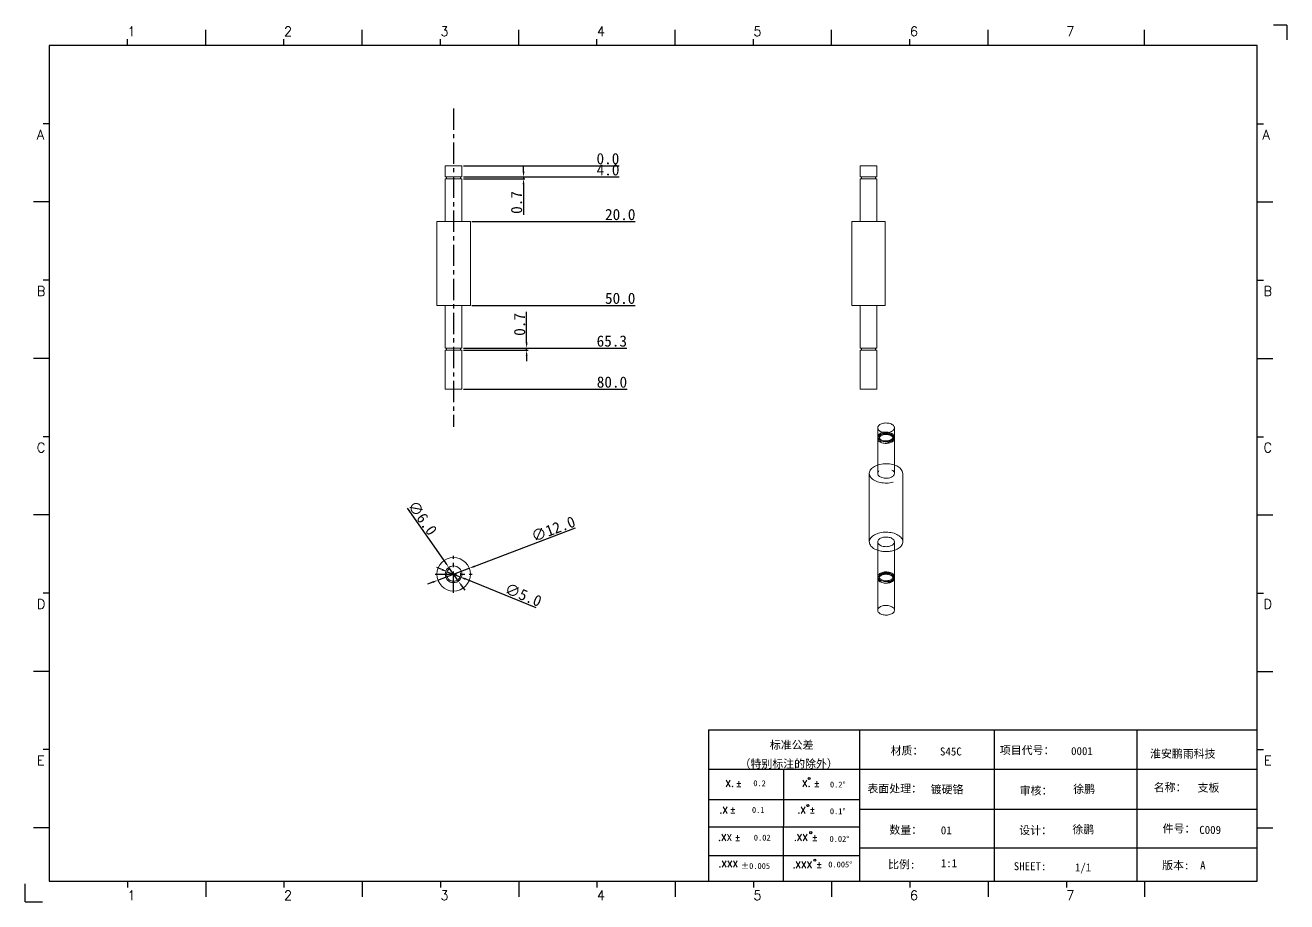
# Model space of a CAD drawing. Extents: x 83 to 30050, y -7164 to 695.
# Drawn here: x 8079.1 to 8530.9, y -1670.5 to -1356.6 of the extents above; entities that cross this region are included whole.
import ezdxf
from ezdxf.enums import TextEntityAlignment as Align

# ---------------------------------------------------------------- set-up
doc = ezdxf.new("R2010")
doc.units = 0
doc.header["$LTSCALE"] = 8
doc.header["$MEASUREMENT"] = 0
doc.header["$PDSIZE"] = 5
doc.linetypes.add('CENTER', pattern=[2, 1.25, -0.25, 0.25, -0.25])
doc.linetypes.add('HIDDEN', pattern=[1.905, 1.27, -0.635])
doc.layers.get('0').update_dxf_attribs({"linetype": 'CONTINUOUS'})
doc.layers.get('Defpoints').update_dxf_attribs({"linetype": 'CONTINUOUS'})
doc.layers.add('41', color=3, linetype='CONTINUOUS')
doc.layers.add('dim', color=82, linetype='CONTINUOUS', lineweight=9)
doc.styles.add('SIMPLEX', font='SIMPLEX')
doc.styles.get("Standard").update_dxf_attribs({"font": '', "height": 4})
doc.styles.get('Standard').set_extended_font_data('SimSun')
doc.dimstyles.new('ISO-25', dxfattribs={"dimtxt": 6, "dimasz": 2.5, "dimexe": 1.25, "dimexo": 0.625, "dimtad": 1, "dimdec": 1, "dimzin": 1, "dimdsep": 46, "dimtxsty": 'Standard', "dimcen": 2.5, "dimadec": 0, "dimazin": 0, "dimtm": 1e-09, "dimtfac": 1, "dimtdec": 1, "dimtmove": 0, "dimatfit": 3, "dimfxl": 1, "dimtolj": 1, "dimtzin": 0, "dimarcsym": 0})

# ---------------------------------------------------------------- blocks, each defined once
blk = doc.blocks.new('A$C0BB32EA6')
at = {"layer": '41'}
for p, q in [((90.21, 427.84), (90.21, 435.66)), ((168.4, 427.84), (168.4, 435.66)), ((168.4, 427.84), (168.4, 435.66)), ((168.4, 427.84), (168.4, 435.66)), ((246.58, 427.84), (246.58, 435.66)), ((246.58, 427.84), (246.58, 435.66)), ((324.77, 427.84), (324.77, 435.66)), ((402.96, 427.84), (402.96, 435.66)), ((481.15, 427.84), (481.15, 435.66)), ((559.34, 427.84), (559.34, 435.66)), ((51.11, 427.84), (51.11, 430.97)), ((129.3, 427.84), (129.3, 430.97)), ((129.3, 427.84), (129.3, 430.97)), ((129.3, 427.84), (129.3, 430.97)), ((207.49, 427.84), (207.49, 430.97)), ((207.49, 427.84), (207.49, 430.97)), ((285.68, 427.84), (285.68, 430.97)), ((363.87, 427.84), (363.87, 430.97)), ((442.06, 427.84), (442.06, 430.97)), ((615.63, 427.84), (12.02, 427.84)), ((12.02, 427.84), (12.02, 10.32)), ((615.63, 10.32), (615.63, 427.84)), ((12.02, 388.75), (8.89, 388.75)), ((615.63, 388.75), (618.76, 388.75)), ((12.02, 349.66), (4.2, 349.66)), ((615.63, 349.66), (623.45, 349.66)), ((12.02, 310.56), (8.89, 310.56)), ((615.63, 310.56), (618.76, 310.56)), ((12.02, 271.47), (4.2, 271.47)), ((615.63, 271.47), (623.45, 271.47)), ((12.02, 232.37), (8.89, 232.37)), ((615.63, 232.37), (618.76, 232.37)), ((12.02, 193.28), (4.2, 193.28)), ((615.63, 193.28), (623.45, 193.28)), ((12.02, 154.18), (8.89, 154.18)), ((615.63, 154.18), (618.76, 154.18)), ((12.02, 115.09), (4.2, 115.09)), ((615.63, 115.09), (623.45, 115.09)), ((341.34, 85.85), (615.63, 85.85)), ((341.34, 85.85), (341.34, 10.32)), ((416.87, 85.85), (416.87, 10.32)), ((484.16, 85.85), (484.16, 10.32)), ((555.4, 85.7), (555.4, 10.17)), ((12.02, 76), (8.89, 76)), ((615.63, 76), (618.76, 76)), ((615.63, 66.14), (341.34, 66.14)), ((378.86, 10.02), (379.1, 65.84)), ((341.34, 51.12), (416.87, 51.12)), ((615.63, 46.17), (416.87, 46.17)), ((12.02, 36.9), (4.2, 36.9)), ((341.34, 37.5), (401.12, 37.5)), ((341.34, 37.5), (416.87, 37.5)), ((615.63, 36.9), (623.45, 36.9)), ((615.63, 26.74), (416.87, 26.74)), ((341.34, 23.05), (401.87, 23.05)), ((341.34, 23.05), (401.87, 23.05)), ((341.34, 23.05), (401.87, 23.05)), ((341.34, 23.05), (401.87, 23.05)), ((341.34, 23.05), (401.87, 23.05)), ((341.34, 23.05), (416.87, 23.05)), ((12.02, 10.32), (615.63, 10.32)), ((51.11, 10.32), (51.11, 7.19)), ((90.21, 10.32), (90.21, 2.5)), ((129.3, 10.32), (129.3, 7.19)), ((168.4, 10.32), (168.4, 2.5)), ((207.49, 10.32), (207.49, 7.19)), ((246.58, 10.32), (246.58, 2.5)), ((285.68, 10.32), (285.68, 7.19)), ((324.77, 10.32), (324.77, 2.5)), ((326.34, 10.32), (401.87, 10.32)), ((363.87, 10.32), (363.87, 7.19)), ((402.96, 10.32), (402.96, 2.5)), ((442.06, 10.32), (442.06, 7.19)), ((481.15, 10.32), (481.15, 2.5)), ((520.24, 10.32), (520.24, 7.19)), ((559.34, 10.32), (559.34, 2.5))]:
    blk.add_line(p, q, dxfattribs=at)
at = {"layer": '41', "linetype": 'Continuous'}
for p, q in [((630.37, 437.94), (623.79, 437.94)), ((630.37, 437.94), (630.37, 430.59)), ((0, 0), (0, 8.98)), ((0, 0), (8.64, 0))]:
    blk.add_line(p, q, dxfattribs=at)
at = {"layer": '41'}
for centre in [(391.73, 61.61), (391.07, 48.04), (392.49, 34.54), (394.6, 20.83)]:
    blk.add_circle(centre, 0.516, dxfattribs=at)
at = {"layer": '41', "style": 'SIMPLEX'}
for s, height, p in [('1', 4.69, (51.11, 432.54)), ('2', 4.69, (129.3, 432.54)), ('3', 4.69, (207.49, 432.54)), ('4', 4.69, (285.68, 432.54)), ('5', 4.69, (363.87, 432.54)), ('6', 4.69, (442.06, 432.54)), ('7', 4.69, (520.24, 432.54)), ('A', 4.75, (5.76, 380.93)), ('A', 4.75, (618.27, 380.93)), ('B', 4.75, (5.76, 302.74)), ('B', 4.75, (618.72, 302.74)), ('C', 4.75, (5.76, 224.55)), ('C', 4.75, (618.72, 224.55)), ('D', 4.75, (5.76, 146.37)), ('D', 4.75, (618.72, 146.37)), ('E', 4.75, (5.76, 68.18)), ('E', 4.75, (618.95, 68.18)), ('X.', 3.284, (349.84, 57.49)), ('%%p', 3.284, (355.04, 57.36)), ('X.', 3.284, (388.21, 57.49)), ('%%p', 3.284, (394.07, 57.36)), ('.X', 3.284, (346.89, 44.16)), ('%%p', 3.284, (352.09, 44.33)), ('.X', 3.284, (385.9, 44.16)), ('%%p', 3.284, (391.76, 44.33)), ('.XX', 3.284, (346.2, 30.42)), ('%%p', 3.284, (354.44, 30.46)), ('.XX', 3.284, (384.11, 30.42)), ('%%p', 3.284, (393.01, 30.46)), ('.XXX', 3.284, (383.48, 16.83)), ('%%p', 3.284, (395.11, 16.95)), ('1', 4.69, (51.11, 0.87)), ('2', 4.69, (129.3, 0.87)), ('3', 4.69, (207.49, 0.87)), ('4', 4.69, (285.68, 0.87)), ('5', 4.69, (363.87, 0.87)), ('6', 4.69, (442.06, 0.87)), ('7', 4.69, (520.24, 0.87))]:
    blk.add_text(s, height=height, dxfattribs=at).set_placement(p)
at = {"layer": '41', "linetype": 'Continuous'}
for s, p in [('标准公差', (372.08, 76.36)), ('材质：', (432.42, 73.5)), ('项目代号：', (486.99, 73.71)), ('淮安鹏雨科技', (562.04, 71.96)), ('（特别标注的除外）', (356.94, 66.94)), ('表面处理：', (420.83, 54.55)), ('审核：', (496.9, 53.5)), ('名称：', (563.9, 55.18)), ('数量：', (431.79, 33.91)), ('设计：', (496.69, 33.7)), ('件号：', (568.32, 34.55)), ('比例:', (431.16, 16.65)), ('SHEET:', (493.95, 15.75)), ('1/1', (524.5, 15.18)), ('版本:', (568.11, 16.23))]:
    blk.add_text(s, height=4, dxfattribs=at).set_placement(p)
at = {"layer": '41'}
for s, p in [('0.2', (363.82, 57.75)), ('0.2%%D', (402.12, 57.11)), ('0.1', (363.14, 44.41)), ('0.1%%D', (402.07, 43.76)), ('0.02', (364.07, 30.58)), ('0.02%%D', (401.9, 29.93)), ('0.005%%D', (401.27, 17.16))]:
    blk.add_text(s, height=2.929, dxfattribs=at).set_placement(p)
at = {"layer": '41', "style": 'SIMPLEX'}
blk.add_text('.XXX', height=3.284, dxfattribs=at).set_placement((351.31, 18.87), align=Align.MIDDLE_CENTER)
at = {"layer": '41'}
blk.add_text('%%P0.005', height=2.929, dxfattribs=at).set_placement((364.87, 17.89), align=Align.MIDDLE_CENTER)
at = {"layer": '41', "linetype": 'Continuous'}
for tag, p in [('材质', (457.07, 73.08)), ('代号', (522.6, 73.29)), ('表面处理', (452.44, 54.13)), ('审核', (523.65, 54.34)), ('名称', (585.81, 54.97)), ('数量', (457.5, 33.7)), ('设计', (523.23, 34.13)), ('件号', (586.65, 33.91)), ('比例', (457.5, 17.28)), ('版本', (587.08, 16.23))]:
    blk.add_attdef(tag, p, '', height=4, dxfattribs=at)
blk = doc.blocks.new('*D537')
at = {"layer": 'Defpoints', "color": 0}
for p in [(8238.14, -1551.08), (8226.92, -1555.34)]:
    blk.add_point(p, dxfattribs=at)
at = {"layer": 'dim', "color": 0, "lineweight": -2}
for p, q in [((8276.07, -1536.69), (8240.01, -1550.37)), ((8226.92, -1555.34), (8238.14, -1551.08)), ((8225.05, -1556.05), (8223.18, -1556.76))]:
    blk.add_line(p, q, dxfattribs=at)
at = {"layer": 'dim', "color": 0}
for points in [[(8239.89, -1550.06), (8240.13, -1550.69), (8238.14, -1551.08)], [(8224.93, -1555.74), (8225.17, -1556.36), (8226.92, -1555.34)]]:
    blk.add_solid(points, dxfattribs=at)
at = {"layer": 'dim', "color": 0, "insert": (8268.22, -1536.99), "char_height": 4, "attachment_point": 5, "rotation": 20.7842}
blk.add_mtext('\\A1;∅12.0', dxfattribs=at)
blk = doc.blocks.new('*D538')
at = {"layer": 'Defpoints', "color": 0}
for p in [(8230.8, -1550.76), (8234.26, -1555.67)]:
    blk.add_point(p, dxfattribs=at)
at = {"layer": 'dim', "color": 0, "lineweight": -2}
for p, q in [((8215.87, -1529.56), (8229.65, -1549.13)), ((8234.26, -1555.67), (8230.8, -1550.76)), ((8235.41, -1557.3), (8236.56, -1558.94))]:
    blk.add_line(p, q, dxfattribs=at)
at = {"layer": 'dim', "color": 0}
for points in [[(8229.93, -1548.93), (8229.38, -1549.32), (8230.8, -1550.76)], [(8235.68, -1557.11), (8235.14, -1557.49), (8234.26, -1555.67)]]:
    blk.add_solid(points, dxfattribs=at)
at = {"layer": 'dim', "color": 0, "insert": (8221.38, -1533.04), "char_height": 4, "attachment_point": 5, "rotation": 305.1565}
blk.add_mtext('\\A1;∅6.0', dxfattribs=at)
blk = doc.blocks.new('*D539')
at = {"layer": 'Defpoints', "color": 0}
for p in [(8230.21, -1552.28), (8234.85, -1554.15)]:
    blk.add_point(p, dxfattribs=at)
at = {"layer": 'dim', "color": 0, "lineweight": -2}
for p, q in [((8228.36, -1551.53), (8226.51, -1550.78)), ((8230.21, -1552.28), (8234.85, -1554.15)), ((8262.12, -1565.17), (8236.7, -1554.9))]:
    blk.add_line(p, q, dxfattribs=at)
at = {"layer": 'dim', "color": 0}
for points in [[(8228.48, -1551.22), (8228.24, -1551.84), (8230.21, -1552.28)], [(8236.83, -1554.59), (8236.58, -1555.21), (8234.85, -1554.15)]]:
    blk.add_solid(points, dxfattribs=at)
at = {"layer": 'dim', "color": 0, "insert": (8257.47, -1560.59), "char_height": 4, "attachment_point": 5, "rotation": 337.9988}
blk.add_mtext('\\A1;∅5.0', dxfattribs=at)
blk = doc.blocks.new('*D540')
at = {"layer": 'Defpoints', "color": 0}
for p in [(8235.53, -1406.92), (8235.53, -1406.92), (8283.31, -1406.92)]:
    blk.add_point(p, dxfattribs=at)
at = {"layer": 'dim', "color": 0, "lineweight": -2}
blk.add_line((8236.03, -1406.92), (8291.79, -1406.92), dxfattribs=at)
at = {"layer": 'dim', "color": 0, "insert": (8287.8, -1404.42), "char_height": 4, "attachment_point": 5}
blk.add_mtext('\\A1;0.0', dxfattribs=at)
blk = doc.blocks.new('*D541')
at = {"layer": 'Defpoints', "color": 0}
for p in [(8235.53, -1406.92), (8235.53, -1410.92), (8283.31, -1410.92)]:
    blk.add_point(p, dxfattribs=at)
at = {"layer": 'dim', "color": 0, "lineweight": -2}
blk.add_line((8236.03, -1410.92), (8291.86, -1410.92), dxfattribs=at)
at = {"layer": 'dim', "color": 0, "insert": (8287.84, -1408.42), "char_height": 4, "attachment_point": 5}
blk.add_mtext('\\A1;4.0', dxfattribs=at)
blk = doc.blocks.new('*D542')
at = {"layer": 'Defpoints', "color": 0}
for p in [(8235.53, -1406.92), (8238.53, -1426.92), (8286.31, -1426.92)]:
    blk.add_point(p, dxfattribs=at)
at = {"layer": 'dim', "color": 0, "lineweight": -2}
blk.add_line((8239.03, -1426.92), (8297.61, -1426.92), dxfattribs=at)
at = {"layer": 'dim', "color": 0, "insert": (8292.21, -1424.42), "char_height": 4, "attachment_point": 5}
blk.add_mtext('\\A1;20.0', dxfattribs=at)
blk = doc.blocks.new('*D543')
at = {"layer": 'Defpoints', "color": 0}
for p in [(8235.53, -1406.92), (8238.53, -1456.92), (8286.31, -1456.92)]:
    blk.add_point(p, dxfattribs=at)
at = {"layer": 'dim', "color": 0, "lineweight": -2}
blk.add_line((8239.03, -1456.92), (8297.57, -1456.92), dxfattribs=at)
at = {"layer": 'dim', "color": 0, "insert": (8292.19, -1454.42), "char_height": 4, "attachment_point": 5}
blk.add_mtext('\\A1;50.0', dxfattribs=at)
blk = doc.blocks.new('*D544')
at = {"layer": 'Defpoints', "color": 0}
for p in [(8235.53, -1406.92), (8235.53, -1472.22), (8283.31, -1472.22)]:
    blk.add_point(p, dxfattribs=at)
at = {"layer": 'dim', "color": 0, "lineweight": -2}
blk.add_line((8236.03, -1472.22), (8294.57, -1472.22), dxfattribs=at)
at = {"layer": 'dim', "color": 0, "insert": (8289.19, -1469.72), "char_height": 4, "attachment_point": 5}
blk.add_mtext('\\A1;65.3', dxfattribs=at)
blk = doc.blocks.new('*D545')
at = {"layer": 'Defpoints', "color": 0}
for p in [(8235.53, -1406.92), (8235.53, -1486.92), (8283.31, -1486.92)]:
    blk.add_point(p, dxfattribs=at)
at = {"layer": 'dim', "color": 0, "lineweight": -2}
blk.add_line((8236.03, -1486.92), (8294.66, -1486.92), dxfattribs=at)
at = {"layer": 'dim', "color": 0, "insert": (8289.24, -1484.42), "char_height": 4, "attachment_point": 5}
blk.add_mtext('\\A1;80.0', dxfattribs=at)
blk = doc.blocks.new('*D546')
at = {"layer": 'Defpoints', "color": 0}
for p in [(8235.53, -1410.92), (8235.53, -1411.62), (8257.59, -1411.62)]:
    blk.add_point(p, dxfattribs=at)
at = {"layer": 'dim', "color": 0, "lineweight": -2}
for p, q in [((8257.59, -1408.92), (8257.59, -1406.92)), ((8236.03, -1410.92), (8258.09, -1410.92)), ((8236.03, -1411.62), (8258.09, -1411.62)), ((8257.59, -1410.92), (8257.59, -1411.62)), ((8257.59, -1413.62), (8257.59, -1424.55))]:
    blk.add_line(p, q, dxfattribs=at)
at = {"layer": 'dim', "color": 0}
for points in [[(8257.25, -1408.92), (8257.92, -1408.92), (8257.59, -1410.92)], [(8257.25, -1413.62), (8257.92, -1413.62), (8257.59, -1411.62)]]:
    blk.add_solid(points, dxfattribs=at)
at = {"layer": 'dim', "color": 0, "insert": (8255.09, -1420.08), "char_height": 4, "attachment_point": 5, "rotation": 90}
blk.add_mtext('\\A1;0.7', dxfattribs=at)
blk = doc.blocks.new('*D547')
at = {"layer": 'Defpoints', "color": 0}
for p in [(8235.53, -1472.22), (8258.69, -1472.22), (8235.53, -1472.92)]:
    blk.add_point(p, dxfattribs=at)
at = {"layer": 'dim', "color": 0, "lineweight": -2}
for p, q in [((8258.69, -1470.22), (8258.69, -1459.28)), ((8236.03, -1472.22), (8259.19, -1472.22)), ((8258.69, -1472.92), (8258.69, -1472.22)), ((8236.03, -1472.92), (8259.19, -1472.92)), ((8258.69, -1474.92), (8258.69, -1476.92))]:
    blk.add_line(p, q, dxfattribs=at)
at = {"layer": 'dim', "color": 0}
for points in [[(8258.36, -1470.22), (8259.02, -1470.22), (8258.69, -1472.22)], [(8258.36, -1474.92), (8259.02, -1474.92), (8258.69, -1472.92)]]:
    blk.add_solid(points, dxfattribs=at)
at = {"layer": 'dim', "color": 0, "insert": (8256.19, -1463.75), "char_height": 4, "attachment_point": 5, "rotation": 90}
blk.add_mtext('\\A1;0.7', dxfattribs=at)

msp = doc.modelspace()

# ---------------------------------------------------------------- linework, layer by layer
at = {"color": 1, "linetype": 'CENTER', "ltscale": 0.762}
for p, q in [((8232.532, -1386.425), (8232.532, -1500.466)), ((8232.532, -1559.813), (8232.532, -1546.613)), ((8225.932, -1553.213), (8239.132, -1553.213))]:
    msp.add_line(p, q, dxfattribs=at)
at = {"color": 7, "linetype": 'Continuous', "lineweight": 15}
for p, q in [((8229.532, -1406.917), (8229.532, -1410.917)), ((8229.532, -1406.917), (8235.532, -1406.917)), ((8235.532, -1410.917), (8235.532, -1406.917)), ((8378.131, -1406.917), (8378.131, -1410.917)), ((8378.131, -1406.917), (8384.131, -1406.917)), ((8384.131, -1410.917), (8384.131, -1406.917)), ((8229.532, -1410.917), (8235.532, -1410.917)), ((8229.532, -1411.617), (8229.532, -1426.917)), ((8229.532, -1411.617), (8235.532, -1411.617)), ((8230.032, -1410.917), (8230.032, -1411.617)), ((8235.032, -1411.617), (8235.032, -1410.917)), ((8235.532, -1426.917), (8235.532, -1411.617)), ((8378.131, -1410.917), (8384.131, -1410.917)), ((8378.131, -1411.617), (8378.131, -1426.917)), ((8378.131, -1411.617), (8384.131, -1411.617)), ((8378.631, -1410.917), (8378.631, -1411.617)), ((8383.631, -1411.617), (8383.631, -1410.917)), ((8384.131, -1426.917), (8384.131, -1411.617)), ((8226.532, -1426.917), (8226.532, -1456.917)), ((8238.532, -1426.917), (8226.532, -1426.917)), ((8238.532, -1456.917), (8238.532, -1426.917)), ((8375.131, -1426.917), (8375.131, -1456.917)), ((8381.131, -1426.917), (8375.131, -1426.917)), ((8387.131, -1426.917), (8381.131, -1426.917)), ((8387.131, -1456.917), (8387.131, -1426.917)), ((8238.532, -1456.917), (8226.532, -1456.917)), ((8229.532, -1456.917), (8229.532, -1472.217)), ((8235.532, -1472.217), (8235.532, -1456.917)), ((8381.131, -1456.917), (8375.131, -1456.917)), ((8378.131, -1456.917), (8378.131, -1472.217)), ((8387.131, -1456.917), (8381.131, -1456.917)), ((8384.131, -1472.217), (8384.131, -1456.917)), ((8229.532, -1472.217), (8235.532, -1472.217)), ((8230.032, -1472.217), (8230.032, -1472.917)), ((8235.032, -1472.917), (8235.032, -1472.217)), ((8378.131, -1472.217), (8384.131, -1472.217)), ((8378.631, -1472.217), (8378.631, -1472.917)), ((8383.631, -1472.917), (8383.631, -1472.217)), ((8229.532, -1472.917), (8229.532, -1486.917)), ((8229.532, -1472.917), (8235.532, -1472.917)), ((8235.532, -1486.917), (8235.532, -1472.917)), ((8378.131, -1472.917), (8378.131, -1486.917)), ((8378.131, -1472.917), (8384.131, -1472.917)), ((8384.131, -1486.917), (8384.131, -1472.917)), ((8235.532, -1486.917), (8229.532, -1486.917)), ((8381.131, -1486.917), (8378.131, -1486.917)), ((8384.131, -1486.917), (8381.131, -1486.917)), ((8384.403, -1500.77), (8384.403, -1504.037)), ((8390.403, -1504.037), (8390.403, -1500.77)), ((8384.403, -1504.608), (8384.403, -1514.102)), ((8390.403, -1514.102), (8390.403, -1504.608)), ((8381.403, -1517.101), (8381.403, -1541.597)), ((8393.403, -1541.597), (8393.403, -1517.101)), ((8384.403, -1541.597), (8384.403, -1554.091)), ((8390.403, -1554.091), (8390.403, -1541.597)), ((8384.403, -1554.662), (8384.403, -1566.094)), ((8390.403, -1566.094), (8390.403, -1554.662))]:
    msp.add_line(p, q, dxfattribs=at)
at = {"color": 7, "linetype": 'HIDDEN', "lineweight": 0}
for p, q in [((8384.903, -1504.037), (8384.903, -1504.608)), ((8389.903, -1504.608), (8389.903, -1504.037)), ((8384.403, -1514.102), (8384.403, -1517.101)), ((8390.403, -1517.101), (8390.403, -1514.102)), ((8384.903, -1554.091), (8384.903, -1554.662)), ((8389.903, -1554.662), (8389.903, -1554.091))]:
    msp.add_line(p, q, dxfattribs=at)
at = {"color": 7, "linetype": 'Continuous', "lineweight": 15, "flags": 128}
for points in [[(8384.403, -1500.77), (8384.405, -1500.711), (8384.447, -1500.476), (8384.544, -1500.247), (8384.694, -1500.027), (8384.895, -1499.821), (8385.142, -1499.632), (8385.432, -1499.465), (8385.758, -1499.322), (8386.115, -1499.206), (8386.496, -1499.12), (8386.893, -1499.064), (8387.301, -1499.04), (8387.71, -1499.048), (8388.113, -1499.088), (8388.504, -1499.159), (8388.873, -1499.261), (8389.216, -1499.39), (8389.524, -1499.546), (8389.794, -1499.724), (8390.018, -1499.922), (8390.194, -1500.135), (8390.318, -1500.36), (8390.387, -1500.593), (8390.403, -1500.77)], [(8384.403, -1504.608), (8384.405, -1504.549), (8384.447, -1504.314), (8384.544, -1504.084), (8384.694, -1503.864), (8384.895, -1503.658), (8385.142, -1503.47), (8385.432, -1503.303), (8385.758, -1503.16), (8386.115, -1503.044), (8386.496, -1502.957), (8386.893, -1502.902), (8387.301, -1502.877), (8387.71, -1502.885), (8388.113, -1502.926), (8388.504, -1502.997), (8388.873, -1503.099), (8389.216, -1503.228), (8389.524, -1503.384), (8389.794, -1503.562), (8390.018, -1503.759), (8390.194, -1503.973), (8390.318, -1504.198), (8390.387, -1504.431), (8390.403, -1504.608)], [(8384.444, -1504.322), (8384.419, -1504.214), (8384.405, -1503.977), (8384.447, -1503.742), (8384.544, -1503.513), (8384.694, -1503.293), (8384.895, -1503.087), (8385.142, -1502.898), (8385.432, -1502.731), (8385.758, -1502.588), (8386.115, -1502.473), (8386.496, -1502.386), (8386.893, -1502.33), (8387.301, -1502.306), (8387.71, -1502.314), (8388.113, -1502.354), (8388.504, -1502.425), (8388.873, -1502.527), (8389.216, -1502.657), (8389.524, -1502.812), (8389.794, -1502.99), (8390.018, -1503.188), (8390.194, -1503.401), (8390.318, -1503.627), (8390.387, -1503.86), (8390.401, -1504.096), (8390.362, -1504.322)], [(8391.646, -1514.652), (8391.216, -1514.427), (8390.752, -1514.227), (8390.255, -1514.054), (8389.733, -1513.909), (8389.188, -1513.794), (8388.627, -1513.71), (8388.054, -1513.658), (8387.476, -1513.638), (8386.896, -1513.65), (8386.322, -1513.694), (8385.757, -1513.77), (8385.208, -1513.878), (8384.679, -1514.015), (8384.176, -1514.181), (8383.703, -1514.375), (8383.264, -1514.594), (8382.864, -1514.836), (8382.507, -1515.099), (8382.195, -1515.381), (8381.932, -1515.68), (8381.72, -1515.991), (8381.561, -1516.313), (8381.456, -1516.642), (8381.407, -1516.976), (8381.403, -1517.101)], [(8391.646, -1539.148), (8391.216, -1538.923), (8390.752, -1538.723), (8390.255, -1538.55), (8389.733, -1538.405), (8389.188, -1538.291), (8388.627, -1538.207), (8388.054, -1538.154), (8387.476, -1538.134), (8386.896, -1538.146), (8386.322, -1538.19), (8385.757, -1538.267), (8385.208, -1538.374), (8384.679, -1538.511), (8384.176, -1538.677), (8383.703, -1538.871), (8383.264, -1539.09), (8382.864, -1539.332), (8382.507, -1539.596), (8382.195, -1539.878), (8381.932, -1540.176), (8381.72, -1540.487), (8381.561, -1540.809), (8381.456, -1541.138), (8381.407, -1541.472), (8381.414, -1541.807), (8381.477, -1542.139), (8381.595, -1542.467), (8381.768, -1542.787), (8381.993, -1543.095), (8382.268, -1543.389), (8382.592, -1543.667), (8382.96, -1543.926), (8383.37, -1544.162), (8383.818, -1544.375), (8384.299, -1544.562), (8384.403, -1544.597)], [(8389.524, -1540.373), (8389.216, -1540.218), (8388.873, -1540.088), (8388.504, -1539.986), (8388.113, -1539.915), (8387.71, -1539.875), (8387.301, -1539.867), (8386.893, -1539.891), (8386.496, -1539.947), (8386.115, -1540.033), (8385.758, -1540.149), (8385.432, -1540.292), (8385.142, -1540.459), (8384.895, -1540.648), (8384.694, -1540.854), (8384.544, -1541.074), (8384.447, -1541.303), (8384.405, -1541.538), (8384.403, -1541.597)], [(8390.403, -1544.597), (8390.871, -1544.424), (8391.327, -1544.218), (8391.747, -1543.987), (8392.126, -1543.734), (8392.461, -1543.461), (8392.749, -1543.17), (8392.987, -1542.865), (8393.173, -1542.548), (8393.305, -1542.222), (8393.382, -1541.89), (8393.403, -1541.556), (8393.368, -1541.222), (8393.277, -1540.891), (8393.131, -1540.567), (8392.932, -1540.253), (8392.682, -1539.951), (8392.382, -1539.664), (8392.035, -1539.396), (8391.646, -1539.148)], [(8384.403, -1554.662), (8384.405, -1554.603), (8384.447, -1554.368), (8384.544, -1554.138), (8384.694, -1553.918), (8384.895, -1553.712), (8385.142, -1553.524), (8385.432, -1553.357), (8385.758, -1553.214), (8386.115, -1553.098), (8386.496, -1553.011), (8386.893, -1552.955), (8387.301, -1552.931), (8387.71, -1552.939), (8388.113, -1552.98), (8388.504, -1553.051), (8388.873, -1553.153), (8389.216, -1553.282), (8389.524, -1553.438), (8389.794, -1553.616), (8390.018, -1553.813), (8390.194, -1554.027), (8390.318, -1554.252), (8390.387, -1554.485), (8390.403, -1554.662)], [(8384.444, -1554.376), (8384.419, -1554.268), (8384.405, -1554.031), (8384.447, -1553.796), (8384.544, -1553.567), (8384.694, -1553.347), (8384.895, -1553.141), (8385.142, -1552.952), (8385.432, -1552.785), (8385.758, -1552.642), (8386.115, -1552.527), (8386.496, -1552.44), (8386.893, -1552.384), (8387.301, -1552.36), (8387.71, -1552.368), (8388.113, -1552.408), (8388.504, -1552.479), (8388.873, -1552.581), (8389.216, -1552.711), (8389.524, -1552.866), (8389.794, -1553.044), (8390.018, -1553.242), (8390.194, -1553.455), (8390.318, -1553.681), (8390.387, -1553.913), (8390.401, -1554.15), (8390.362, -1554.376)], [(8389.524, -1564.869), (8389.216, -1564.714), (8388.873, -1564.584), (8388.504, -1564.483), (8388.113, -1564.411), (8387.71, -1564.371), (8387.301, -1564.363), (8386.893, -1564.387), (8386.496, -1564.443), (8386.115, -1564.53), (8385.758, -1564.646), (8385.432, -1564.788), (8385.142, -1564.956), (8384.895, -1565.144), (8384.694, -1565.35), (8384.544, -1565.57), (8384.447, -1565.799), (8384.405, -1566.035), (8384.419, -1566.271), (8384.488, -1566.504), (8384.612, -1566.729), (8384.788, -1566.943), (8385.013, -1567.14), (8385.282, -1567.318), (8385.59, -1567.474), (8385.933, -1567.603), (8386.303, -1567.705), (8386.693, -1567.776), (8387.096, -1567.816), (8387.506, -1567.825), (8387.913, -1567.8), (8388.311, -1567.744), (8388.692, -1567.658), (8389.048, -1567.542), (8389.375, -1567.399), (8389.664, -1567.232), (8389.912, -1567.044), (8390.112, -1566.838), (8390.263, -1566.618), (8390.36, -1566.388), (8390.401, -1566.153), (8390.387, -1565.917), (8390.318, -1565.684), (8390.194, -1565.458), (8390.018, -1565.245), (8389.794, -1565.047), (8389.524, -1564.869)]]:
    msp.add_lwpolyline(points, dxfattribs=at)
at = {"color": 7, "linetype": 'HIDDEN', "lineweight": 0, "flags": 128}
for points in [[(8385.635, -1505.629), (8385.392, -1505.465), (8385.193, -1505.283), (8385.043, -1505.085), (8384.947, -1504.877), (8384.905, -1504.662), (8384.919, -1504.447), (8384.988, -1504.235), (8385.112, -1504.031), (8385.286, -1503.84), (8385.508, -1503.667), (8385.772, -1503.514), (8386.073, -1503.386), (8386.403, -1503.285), (8386.756, -1503.214), (8387.123, -1503.174), (8387.497, -1503.166), (8387.868, -1503.19), (8388.229, -1503.246), (8388.571, -1503.332), (8388.888, -1503.447), (8389.171, -1503.588), (8389.415, -1503.751), (8389.613, -1503.934), (8389.763, -1504.132), (8389.86, -1504.34), (8389.901, -1504.554), (8389.887, -1504.77), (8389.818, -1504.982), (8389.695, -1505.185), (8389.52, -1505.376), (8389.298, -1505.55), (8389.034, -1505.702), (8388.733, -1505.83), (8388.403, -1505.931), (8388.05, -1506.002), (8387.683, -1506.042), (8387.31, -1506.05), (8386.938, -1506.026), (8386.577, -1505.97), (8386.235, -1505.884), (8385.919, -1505.769), (8385.635, -1505.629)], [(8385.635, -1505.057), (8385.392, -1504.894), (8385.193, -1504.711), (8385.043, -1504.513), (8384.947, -1504.305), (8384.905, -1504.091), (8384.919, -1503.875), (8384.988, -1503.663), (8385.068, -1503.521)], [(8390.403, -1500.77), (8390.401, -1500.83), (8390.36, -1501.065), (8390.263, -1501.294), (8390.112, -1501.514), (8389.912, -1501.72), (8389.664, -1501.909), (8389.375, -1502.076), (8389.048, -1502.219), (8388.692, -1502.334), (8388.311, -1502.421), (8387.913, -1502.477), (8387.506, -1502.501), (8387.096, -1502.493), (8386.693, -1502.453), (8386.303, -1502.382), (8385.933, -1502.28), (8385.59, -1502.15), (8385.282, -1501.995)], [(8390.362, -1504.322), (8390.36, -1504.331), (8390.263, -1504.561), (8390.112, -1504.78), (8389.912, -1504.986), (8389.664, -1505.175), (8389.375, -1505.342), (8389.048, -1505.485), (8388.692, -1505.601), (8388.311, -1505.687), (8387.913, -1505.743), (8387.506, -1505.767), (8387.096, -1505.759), (8386.693, -1505.719), (8386.303, -1505.648), (8385.933, -1505.546), (8385.59, -1505.417), (8385.282, -1505.261)], [(8389.738, -1503.521), (8389.763, -1503.56), (8389.86, -1503.768), (8389.901, -1503.983), (8389.887, -1504.198), (8389.818, -1504.41), (8389.695, -1504.614), (8389.52, -1504.804), (8389.298, -1504.978), (8389.034, -1505.131), (8388.733, -1505.259), (8388.403, -1505.359), (8388.05, -1505.431), (8387.683, -1505.471), (8387.31, -1505.479), (8386.938, -1505.455), (8386.577, -1505.399), (8386.235, -1505.313), (8385.919, -1505.198), (8385.635, -1505.057)], [(8390.403, -1504.608), (8390.401, -1504.667), (8390.36, -1504.902), (8390.263, -1505.132), (8390.112, -1505.352), (8389.912, -1505.558), (8389.664, -1505.746), (8389.375, -1505.914), (8389.048, -1506.056), (8388.692, -1506.172), (8388.311, -1506.259), (8387.913, -1506.315), (8387.506, -1506.339), (8387.096, -1506.331), (8386.693, -1506.291), (8386.303, -1506.219), (8385.933, -1506.118), (8385.59, -1505.988), (8385.282, -1505.833)], [(8381.403, -1517.101), (8381.414, -1517.31), (8381.477, -1517.643), (8381.595, -1517.971), (8381.768, -1518.29), (8381.993, -1518.599), (8382.268, -1518.893), (8382.592, -1519.171), (8382.96, -1519.429), (8383.37, -1519.666), (8383.818, -1519.879), (8384.299, -1520.065), (8384.809, -1520.225), (8385.343, -1520.355), (8385.897, -1520.454), (8386.465, -1520.522), (8387.041, -1520.559), (8387.621, -1520.563), (8388.198, -1520.534), (8388.769, -1520.474), (8389.326, -1520.382), (8389.866, -1520.26), (8390.382, -1520.108), (8390.871, -1519.928), (8391.327, -1519.721), (8391.747, -1519.491), (8392.126, -1519.237), (8392.461, -1518.964), (8392.749, -1518.674), (8392.987, -1518.369), (8393.173, -1518.052), (8393.305, -1517.726), (8393.382, -1517.394), (8393.403, -1517.101)], [(8389.524, -1515.877), (8389.794, -1516.055), (8390.018, -1516.252), (8390.194, -1516.466), (8390.318, -1516.691), (8390.387, -1516.924), (8390.401, -1517.16), (8390.36, -1517.396), (8390.263, -1517.625), (8390.112, -1517.845), (8389.912, -1518.051), (8389.664, -1518.239), (8389.375, -1518.407), (8389.048, -1518.549), (8388.692, -1518.665), (8388.311, -1518.752), (8387.913, -1518.808), (8387.506, -1518.832), (8387.096, -1518.824), (8386.693, -1518.784), (8386.303, -1518.712), (8385.933, -1518.611), (8385.59, -1518.481), (8385.282, -1518.326), (8385.013, -1518.148), (8384.788, -1517.95), (8384.612, -1517.737), (8384.488, -1517.511), (8384.419, -1517.278), (8384.405, -1517.042), (8384.447, -1516.807), (8384.544, -1516.577), (8384.694, -1516.357), (8384.895, -1516.151), (8385.142, -1515.963), (8385.432, -1515.796), (8385.758, -1515.653), (8386.115, -1515.537), (8386.496, -1515.451), (8386.893, -1515.395), (8387.301, -1515.37), (8387.71, -1515.378), (8388.113, -1515.419), (8388.504, -1515.49), (8388.873, -1515.592), (8389.216, -1515.721), (8389.524, -1515.877)], [(8384.403, -1541.597), (8384.419, -1541.775), (8384.488, -1542.008), (8384.612, -1542.233), (8384.788, -1542.446), (8385.013, -1542.644), (8385.282, -1542.822), (8385.59, -1542.977), (8385.933, -1543.107), (8386.303, -1543.209), (8386.693, -1543.28), (8387.096, -1543.32), (8387.506, -1543.328), (8387.913, -1543.304), (8388.311, -1543.248), (8388.692, -1543.161), (8389.048, -1543.046), (8389.375, -1542.903), (8389.664, -1542.736), (8389.912, -1542.547), (8390.112, -1542.341), (8390.263, -1542.121), (8390.36, -1541.892), (8390.401, -1541.657), (8390.403, -1541.597)], [(8385.635, -1555.683), (8385.392, -1555.519), (8385.193, -1555.337), (8385.043, -1555.139), (8384.947, -1554.93), (8384.905, -1554.716), (8384.919, -1554.501), (8384.988, -1554.289), (8385.112, -1554.085), (8385.286, -1553.894), (8385.508, -1553.721), (8385.772, -1553.568), (8386.073, -1553.44), (8386.403, -1553.339), (8386.756, -1553.268), (8387.123, -1553.228), (8387.497, -1553.22), (8387.868, -1553.244), (8388.229, -1553.3), (8388.571, -1553.386), (8388.888, -1553.501), (8389.171, -1553.642), (8389.415, -1553.805), (8389.613, -1553.988), (8389.763, -1554.185), (8389.86, -1554.394), (8389.901, -1554.608), (8389.887, -1554.824), (8389.818, -1555.036), (8389.695, -1555.239), (8389.52, -1555.43), (8389.298, -1555.604), (8389.034, -1555.756), (8388.733, -1555.884), (8388.403, -1555.985), (8388.05, -1556.056), (8387.683, -1556.096), (8387.31, -1556.104), (8386.938, -1556.08), (8386.577, -1556.024), (8386.235, -1555.938), (8385.919, -1555.823), (8385.635, -1555.683)], [(8385.635, -1555.111), (8385.392, -1554.948), (8385.193, -1554.765), (8385.043, -1554.567), (8384.947, -1554.359), (8384.905, -1554.145), (8384.919, -1553.929), (8384.988, -1553.717), (8385.068, -1553.575)], [(8389.738, -1553.575), (8389.763, -1553.614), (8389.86, -1553.822), (8389.901, -1554.037), (8389.887, -1554.252), (8389.818, -1554.464), (8389.695, -1554.668), (8389.52, -1554.858), (8389.298, -1555.032), (8389.034, -1555.184), (8388.733, -1555.313), (8388.403, -1555.413), (8388.05, -1555.485), (8387.683, -1555.525), (8387.31, -1555.533), (8386.938, -1555.509), (8386.577, -1555.453), (8386.235, -1555.367), (8385.919, -1555.252), (8385.635, -1555.111)], [(8390.362, -1554.376), (8390.36, -1554.385), (8390.263, -1554.614), (8390.112, -1554.834), (8389.912, -1555.04), (8389.664, -1555.229), (8389.375, -1555.396), (8389.048, -1555.539), (8388.692, -1555.655), (8388.311, -1555.741), (8387.913, -1555.797), (8387.506, -1555.821), (8387.096, -1555.813), (8386.693, -1555.773), (8386.303, -1555.702), (8385.933, -1555.6), (8385.59, -1555.471), (8385.282, -1555.315)], [(8390.403, -1554.662), (8390.401, -1554.721), (8390.36, -1554.956), (8390.263, -1555.186), (8390.112, -1555.406), (8389.912, -1555.612), (8389.664, -1555.8), (8389.375, -1555.967), (8389.048, -1556.11), (8388.692, -1556.226), (8388.311, -1556.313), (8387.913, -1556.369), (8387.506, -1556.393), (8387.096, -1556.385), (8386.693, -1556.345), (8386.303, -1556.273), (8385.933, -1556.172), (8385.59, -1556.042), (8385.282, -1555.887)]]:
    msp.add_lwpolyline(points, dxfattribs=at)
at = {"color": 7, "linetype": 'Continuous', "lineweight": 15}
for radius in [6, 3]:
    msp.add_circle((8232.532, -1553.213), radius, dxfattribs=at)
at = {"color": 7, "linetype": 'HIDDEN', "lineweight": 0}
msp.add_circle((8232.532, -1553.213), 2.5, dxfattribs=at)
for centre, radius, start, end in [((8385.901, -1500.623), 1.506, 185.62454, 245.6956), ((8386.009, -1503.769), 1.66, 199.46546, 244.0087), ((8385.901, -1504.461), 1.506, 185.62454, 245.6956), ((8387.403, -1535.231), 9.835, 252.24027, 287.75973), ((8385.901, -1554.515), 1.506, 185.62454, 245.6956), ((8386.009, -1553.823), 1.66, 199.46546, 244.0087)]:
    msp.add_arc(centre, radius, start, end, dxfattribs=at)
at = {"color": 7, "linetype": 'Continuous', "lineweight": 15}
for centre, radius, start, end in [((8387.403, -1505.786), 3.253, 44.12842, 135.87158), ((8390.424, -1517.384), 2.992, 5.41478, 65.90536), ((8388.905, -1541.745), 1.506, 5.62454, 65.6956), ((8387.403, -1555.839), 3.253, 44.12842, 135.87158)]:
    msp.add_arc(centre, radius, start, end, dxfattribs=at)

# ---------------------------------------------------------------- block references
at = {"layer": '41', "linetype": 'Continuous', "xscale": 0.7166361600002347, "yscale": 0.7166361600000073, "zscale": 0.7166361600000002}
msp.add_blockref('A$C0BB32EA6', (8079.141, -1670.469), dxfattribs=at).add_auto_attribs({'版本': 'A', '件号': 'C009', '名称': '支板', '设计': '徐鹏', '审核': '徐鹏', '代号': '0001', '比例': '1:1', '数量': '01', '表面处理': '镀硬铬', '材质': 'S45C'})

# ---------------------------------------------------------------- dimensions: what is measured, and where the dimension line sits
at = {"layer": 'dim'}
for feature_location, offset, origin, picture, middle in [((8235.532358735, -1406.916579834), (47.78222347, 0), (8235.532358735, -1406.916579834), '*D540', (8287.803221094, -1404.416829834)), ((8235.532, -1410.917), (47.782, 0), (8235.532, -1406.917), '*D541', (8287.837, -1408.417)), ((8238.532, -1426.917), (47.782, 0), (8235.532, -1406.917), '*D542', (8292.214, -1424.417)), ((8238.532, -1456.917), (47.782, 0), (8235.532, -1406.917), '*D543', (8292.192, -1454.417)), ((8235.532, -1472.217), (47.782, 0), (8235.532, -1406.917), '*D544', (8289.192, -1469.717)), ((8235.532, -1486.917), (47.782, 0), (8235.532, -1406.917), '*D545', (8289.237, -1484.417))]:
    dim = msp.add_ordinate_dim(feature_location=feature_location, offset=offset, dtype=0, origin=origin, dimstyle='ISO-25', override={"dimtxt": 2.5, "dimasz": 2, "dimexe": 0.49975, "dimexo": 0.49975, "dimgap": 0.49975}, dxfattribs=at)
    dim.commit()
    dim.dimension.update_dxf_attribs({"geometry": picture, "text_midpoint": middle})
for base, p1, p2, picture, middle in [((8257.587, -1411.617), (8235.532, -1410.917), (8235.532, -1411.617), '*D546', (8255.087, -1420.083)), ((8258.69, -1472.217), (8235.532, -1472.917), (8235.532, -1472.217), '*D547', (8256.191, -1463.75))]:
    dim = msp.add_linear_dim(base=base, p1=p1, p2=p2, angle=90, dimstyle='ISO-25', override={"dimtxt": 2.5, "dimasz": 2, "dimexe": 0.49975, "dimexo": 0.49975, "dimgap": 0.49975}, dxfattribs=at)
    dim.commit()
    dim.dimension.update_dxf_attribs({"geometry": picture, "text_midpoint": middle})
for p1, p2, picture, middle in [((8234.26, -1555.666), (8230.805, -1550.76), '*D538', (8219.34, -1534.482)), ((8226.923, -1555.342), (8238.142, -1551.084), '*D537', (8269.109, -1539.331)), ((8230.214, -1552.277), (8234.85, -1554.15), '*D539', (8256.538, -1562.913))]:
    dim = msp.add_diameter_dim_2p(p1=p1, p2=p2, dimstyle='ISO-25', override={"dimtxt": 2.5, "dimasz": 2, "dimexe": 0.49975, "dimexo": 0.49975, "dimgap": 0.49975}, dxfattribs=at)
    dim.commit()
    dim.dimension.update_dxf_attribs({"geometry": picture, "text_midpoint": middle, "dimtype": 163})

doc.saveas('drawing.dxf')
